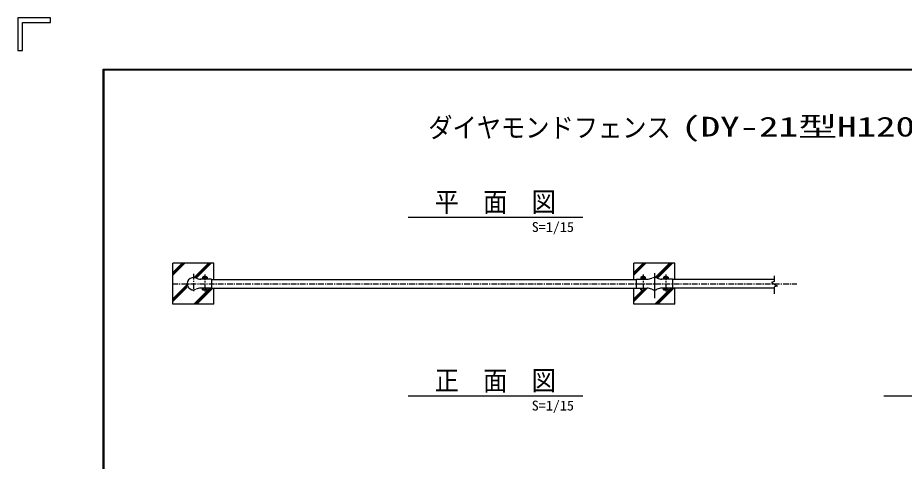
# Model space of a CAD drawing. Units: millimetres, scale not verified. Extents: x -4425 to 4425, y -3150 to 3150.
# Drawn here: x -4425 to -535, y 1205 to 3150 of the extents above; entities that cross this region are included whole.
import ezdxf
from ezdxf.enums import TextEntityAlignment as Align

# ---------------------------------------------------------------- set-up
doc = ezdxf.new("R2010")
doc.units = ezdxf.units.MM
doc.header["$LTSCALE"] = 20
doc.linetypes.add('USER1', pattern=[2, 1.25, -0.25, 0.25, -0.25])
doc.linetypes.add('USER2', pattern=[4, 2.5, -0.5, 0.5, -0.5])
for name, color, linetype, lineweight in [('0-1_SUNPOU', 1, 'Continuous', 25), ('0-3_HATCH', 4, 'Continuous', 25), ('0-4_KISO', 7, 'Continuous', 25), ('0-5_KOUZOU', 7, 'Continuous', 25), ('0-7_BUHIN', 7, 'Continuous', 25), ('0-8_BOLT', 3, 'Continuous', 25), ('0-A_WAKU', 7, 'Continuous', 25)]:
    doc.layers.add(name, color=color, linetype=linetype, lineweight=lineweight)
doc.styles.add('ＭＳ ゴシック', font='')
doc.styles.get('ＭＳ ゴシック').set_extended_font_data('MS Gothic')

msp = doc.modelspace()

# ---------------------------------------------------------------- linework, layer by layer
at = {"layer": '0-1_SUNPOU'}
for p, q in [((-2711.99, 2275.85), (-1944.54, 2275.85)), ((-2711.99, 1492.72), (-1944.54, 1492.72)), ((-623.96, 1492.72), (143.49, 1492.72))]:
    msp.add_line(p, q, dxfattribs=at)
at = {"layer": '0-3_HATCH'}
for p, q in [((-3744.06, 2033.62), (-3703.82, 2073.86)), ((-3744.06, 2027.37), (-3697.57, 2073.86)), ((-3744.06, 2021.12), (-3691.32, 2073.86)), ((-3650.57, 2011.17), (-3587.88, 2073.86)), ((-3644.91, 2010.58), (-3581.63, 2073.86)), ((-3639.71, 2009.53), (-3575.38, 2073.86)), ((-1721.06, 2021.12), (-1668.32, 2073.86)), ((-1721.06, 2027.37), (-1674.57, 2073.86)), ((-1721.06, 2033.62), (-1680.82, 2073.86)), ((-1627.57, 2011.17), (-1564.88, 2073.86)), ((-1621.91, 2010.58), (-1558.63, 2073.86)), ((-1616.71, 2009.53), (-1552.38, 2073.86)), ((-3744.06, 1917.68), (-3681.06, 1980.68)), ((-3744.06, 1911.43), (-3681.06, 1974.43)), ((-3744.06, 1905.18), (-3681.06, 1968.18)), ((-3651.94, 1893.86), (-3583.19, 1962.61)), ((-3645.69, 1893.86), (-3576.94, 1962.61)), ((-3639.44, 1893.86), (-3568.44, 1964.86)), ((-1721.06, 1905.18), (-1663.63, 1962.61)), ((-1721.06, 1911.43), (-1676.96, 1955.53)), ((-1721.06, 1917.68), (-1683.75, 1954.99)), ((-1628.94, 1893.86), (-1560.19, 1962.61)), ((-1622.69, 1893.86), (-1553.94, 1962.61)), ((-1616.44, 1893.86), (-1545.44, 1964.86))]:
    msp.add_line(p, q, dxfattribs=at)
at = {"layer": '0-4_KISO'}
for p, q in [((-3744.06, 1893.86), (-3744.06, 2073.86)), ((-1541.06, 2073.86), (-1721.06, 2073.86)), ((-1721.06, 2002.86), (-1721.06, 2073.86)), ((-1541.06, 2002.86), (-1541.06, 2073.86)), ((-3564.06, 1893.86), (-3564.06, 1964.86)), ((-1721.06, 1893.86), (-1721.06, 1964.86)), ((-1541.06, 1893.86), (-1541.06, 1964.86)), ((-3564.06, 1893.86), (-3744.06, 1893.86)), ((-1541.06, 1893.86), (-1721.06, 1893.86))]:
    msp.add_line(p, q, dxfattribs=at)
msp.add_lwpolyline([(-3564.06, 2002.86), (-3564.06, 2073.86), (-3744.06, 2073.86)], dxfattribs=at)
at = {"layer": '0-5_KOUZOU', "color": 1, "linetype": 'USER1'}
for p, q in [((-3654.06, 2026.61), (-3654.06, 1947.32)), ((-1631.06, 2026.61), (-1631.06, 1947.32))]:
    msp.add_line(p, q, dxfattribs=at)
at = {"layer": '0-5_KOUZOU', "color": 1, "linetype": 'USER2'}
msp.add_line((-1631.06, 2029.62), (-1631.06, 1920.42), dxfattribs=at)
msp.add_line((-1631.06, 2029.62), (-1631.06, 1920.42), dxfattribs=at)
at = {"layer": '0-5_KOUZOU'}
for p, q in [((-3574.06, 2002.86), (-1711.06, 2002.86)), ((-1103.56, 2002.86), (-1551.06, 2002.86)), ((-3574.06, 1964.86), (-1711.06, 1964.86)), ((-1103.56, 1964.86), (-1551.06, 1964.86))]:
    msp.add_line(p, q, dxfattribs=at)
at = {"layer": '0-5_KOUZOU', "color": 3}
for p, q in [((-1103.56, 1993.77), (-1103.56, 2018.21)), ((-1103.56, 1939.86), (-1103.56, 1970.52))]:
    msp.add_line(p, q, dxfattribs=at)
msp.add_lwpolyline([(-1103.56, 1993.77), (-1116.58, 1989.36), (-1091.22, 1973.66), (-1103.56, 1970.52)], dxfattribs=at)
at = {"layer": '0-7_BUHIN', "color": 1, "linetype": 'USER1'}
for p, q in [((-3604.06, 2024.77), (-3604.06, 1946.63)), ((-1681.06, 2024.77), (-1681.06, 1946.63)), ((-1581.06, 2024.77), (-1581.06, 1946.63)), ((-3746.56, 1983.86), (-1006.14, 1983.86))]:
    msp.add_line(p, q, dxfattribs=at)
at = {"layer": '0-7_BUHIN'}
for p, q in [((-3574.06, 2003.61), (-3622.64, 2003.61)), ((-3574.06, 2003.61), (-3574.06, 1964.11)), ((-1711.06, 2003.61), (-1711.06, 1964.11)), ((-1711.06, 2003.61), (-1662.48, 2003.61)), ((-1551.06, 2003.61), (-1599.64, 2003.61)), ((-3574.06, 1964.11), (-3622.64, 1964.11)), ((-1711.06, 1964.11), (-1662.48, 1964.11))]:
    msp.add_line(p, q, dxfattribs=at)
msp.add_lwpolyline([(-1551.06, 2003.61), (-1551.06, 1964.11), (-1599.64, 1964.11)], dxfattribs=at)
for centre, radius, start, end in [((-3654.06, 1983.86), 27, 64.66832, 294.24963), ((-3621.8, 2052.01), 48.4, 244.66832, 270), ((-1663.32, 2052.01), 48.4, 270, 295.33168), ((-1631.06, 1983.86), 27, 64.66832, 115.33168), ((-1631.06, 1983.86), 27, 64.66832, 115.33168), ((-1598.8, 2052.01), 48.4, 244.66832, 270), ((-3621.8, 1915.71), 48.4, 90, 115.33168), ((-1663.32, 1915.71), 48.4, 64.66832, 90), ((-1631.06, 1983.86), 27, 244.66832, 294.24963), ((-1631.06, 1983.86), 27, 245.75037, 295.33168), ((-1598.8, 1915.71), 48.4, 90, 115.33168)]:
    msp.add_arc(centre, radius, start, end, dxfattribs=at)
at = {"layer": '0-8_BOLT'}
for p, q in [((-3614.56, 2005.61), (-3614.56, 2003.61)), ((-3593.56, 2005.61), (-3614.56, 2005.61)), ((-3593.56, 2003.61), (-3614.56, 2003.61)), ((-3611.41, 2013.61), (-3613.86, 2012.19)), ((-3613.86, 2012.19), (-3613.86, 2005.61)), ((-3596.71, 2013.61), (-3611.41, 2013.61)), ((-3609.06, 2012.19), (-3609.06, 2005.61)), ((-3599.06, 2012.19), (-3599.06, 2005.61)), ((-3596.71, 2013.61), (-3594.26, 2012.19)), ((-3596.71, 2013.61), (-3594.26, 2012.19)), ((-3594.26, 2012.19), (-3594.26, 2005.61)), ((-3593.56, 2005.61), (-3593.56, 2003.61)), ((-1691.56, 2005.61), (-1670.56, 2005.61)), ((-1691.56, 2005.61), (-1691.56, 2003.61)), ((-1691.56, 2003.61), (-1670.56, 2003.61)), ((-1688.41, 2013.61), (-1690.86, 2012.19)), ((-1688.41, 2013.61), (-1690.86, 2012.19)), ((-1690.86, 2012.19), (-1690.86, 2005.61)), ((-1688.41, 2013.61), (-1673.71, 2013.61)), ((-1686.06, 2012.19), (-1686.06, 2005.61)), ((-1676.06, 2012.19), (-1676.06, 2005.61)), ((-1673.71, 2013.61), (-1671.26, 2012.19)), ((-1671.26, 2012.19), (-1671.26, 2005.61)), ((-1670.56, 2005.61), (-1670.56, 2003.61)), ((-1570.56, 2005.61), (-1591.56, 2005.61)), ((-1591.56, 2005.61), (-1591.56, 2003.61)), ((-1588.41, 2013.61), (-1590.86, 2012.19)), ((-1573.71, 2013.61), (-1588.41, 2013.61)), ((-1586.06, 2012.19), (-1586.06, 2005.61)), ((-1576.06, 2012.19), (-1576.06, 2005.61)), ((-1573.71, 2013.61), (-1571.26, 2012.19)), ((-3609.06, 1964.11), (-3609.06, 1963.61)), ((-3609.06, 1964.11), (-3609.06, 1963.61)), ((-3609.06, 1957.52), (-3609.06, 1964.11)), ((-3599.06, 1964.11), (-3599.06, 1963.61)), ((-3599.06, 1964.11), (-3599.06, 1963.61)), ((-3599.06, 1957.52), (-3599.06, 1964.11)), ((-1686.06, 1964.11), (-1686.06, 1963.61)), ((-1686.06, 1964.11), (-1686.06, 1963.61)), ((-1686.06, 1957.52), (-1686.06, 1964.11)), ((-1676.06, 1964.11), (-1676.06, 1963.61)), ((-1676.06, 1964.11), (-1676.06, 1963.61)), ((-1676.06, 1957.52), (-1676.06, 1964.11)), ((-1590.86, 1957.52), (-1590.86, 1964.11)), ((-1588.41, 1956.11), (-1590.86, 1957.52)), ((-1573.71, 1956.11), (-1588.41, 1956.11)), ((-1586.06, 1957.52), (-1586.06, 1964.11)), ((-1586.06, 1964.11), (-1586.06, 1963.61)), ((-1586.06, 1964.11), (-1586.06, 1963.61)), ((-1576.06, 1957.52), (-1576.06, 1964.11)), ((-1576.06, 1964.11), (-1576.06, 1963.61)), ((-1576.06, 1964.11), (-1576.06, 1963.61)), ((-1573.71, 1956.11), (-1571.26, 1957.52)), ((-1571.26, 1957.52), (-1571.26, 1964.11))]:
    msp.add_line(p, q, dxfattribs=at)
for points in [[(-3596.71, 2013.61), (-3611.41, 2013.61), (-3613.86, 2012.19)], [(-1688.41, 2013.61), (-1673.71, 2013.61), (-1671.26, 2012.19)], [(-1570.56, 2005.61), (-1570.56, 2003.61), (-1591.56, 2003.61)], [(-1573.71, 2013.61), (-1588.41, 2013.61), (-1590.86, 2012.19), (-1590.86, 2005.61)], [(-1573.71, 2013.61), (-1571.26, 2012.19), (-1571.26, 2005.61)], [(-3596.71, 1956.11), (-3611.41, 1956.11), (-3613.86, 1957.52), (-3613.86, 1964.11)], [(-3596.71, 1956.11), (-3594.26, 1957.52), (-3594.26, 1964.11)], [(-1688.41, 1956.11), (-1690.86, 1957.52), (-1690.86, 1964.11)], [(-1688.41, 1956.11), (-1673.71, 1956.11), (-1671.26, 1957.52), (-1671.26, 1964.11)]]:
    msp.add_lwpolyline(points, dxfattribs=at)
for centre, radius, start, end in [((-3611.28, 2011.16), 2.45, 24.94299, 92.968), ((-3611.28, 2011.16), 2.45, 24.94299, 92.968), ((-3604.06, 2006.33), 10, 46.67952, 133.32048), ((-3604.06, 2004.06), 9.54, 58.40741, 121.59259), ((-3604.06, 2004.06), 9.54, 58.40741, 121.59259), ((-3596.84, 2011.16), 2.45, 87.032, 155.05701), ((-3596.84, 2011.16), 2.45, 87.032, 155.05701), ((-1688.28, 2011.16), 2.45, 24.94299, 92.968), ((-1688.28, 2011.16), 2.45, 24.94299, 92.968), ((-1681.06, 2006.33), 10, 46.67952, 133.32048), ((-1681.06, 2004.06), 9.54, 58.40741, 121.59259), ((-1681.06, 2004.06), 9.54, 58.40741, 121.59259), ((-1673.84, 2011.16), 2.45, 87.032, 155.05701), ((-1673.84, 2011.16), 2.45, 87.032, 155.05701), ((-1588.28, 2011.16), 2.45, 24.94299, 92.968), ((-1588.28, 2011.16), 2.45, 24.94299, 92.968), ((-1581.06, 2006.33), 10, 46.67952, 133.32048), ((-1581.06, 2004.06), 9.54, 58.40741, 121.59259), ((-1581.06, 2004.06), 9.54, 58.40741, 121.59259), ((-1573.84, 2011.16), 2.45, 87.032, 155.05701), ((-1573.84, 2011.16), 2.45, 87.032, 155.05701), ((-3611.28, 1958.56), 2.45, 267.032, 335.05701), ((-3604.06, 1965.65), 9.54, 238.40741, 301.59259), ((-3596.84, 1958.56), 2.45, 204.94299, 272.968), ((-1688.28, 1958.56), 2.45, 267.032, 335.05701), ((-1681.06, 1965.65), 9.54, 238.40741, 301.59259), ((-1673.84, 1958.56), 2.45, 204.94299, 272.968), ((-1588.28, 1958.56), 2.45, 267.032, 335.05701), ((-1581.06, 1965.65), 9.54, 238.40741, 301.59259), ((-1573.84, 1958.56), 2.45, 204.94299, 272.968)]:
    msp.add_arc(centre, radius, start, end, dxfattribs=at)
at = {"layer": '0-A_WAKU'}
for p, q in [((-4281.63, 3150.24), (-4424.88, 3150.24)), ((-4403.4, 3006.99), (-4403.4, 3128.75)), ((-4047.88, 2923.24), (4198.12, 2923.24)), ((-4047.88, -2922.76), (-4047.88, 2923.24))]:
    msp.add_line(p, q, dxfattribs=at)
for points in [[(-4424.88, 3150.24), (-4424.88, 3006.99), (-4403.4, 3006.99)], [(-4403.4, 3128.75), (-4281.63, 3128.75), (-4281.63, 3150.24)], [(-4045.88, -2920.76), (-4045.88, 2921.24), (4196.12, 2921.24)]]:
    msp.add_lwpolyline(points, dxfattribs=at)
msp.add_lwpolyline([(-4049.88, 2925.24), (4200.12, 2925.24), (4200.12, -2924.76), (-4049.88, -2924.76)], close=True, dxfattribs=at)

# ---------------------------------------------------------------- texts
at = {"layer": '0-1_SUNPOU', "color": 7, "style": 'ＭＳ ゴシック'}
for s, width, p in [('ダイヤモンドフェンス', 0.9, (-2623.46, 2599.25)), ('(DY-21型H1200)', 1.45, (-1513.71, 2603.25)), ('平\u3000面\u3000図', 0.9, (-2595.28, 2272.95)), ('正\u3000面\u3000図', 0.9, (-2595.28, 1489.82))]:
    msp.add_text(s, height=86.66, dxfattribs=dict(at, width=width)).set_placement(p, align=Align.BOTTOM_LEFT)
at = {"layer": '0-1_SUNPOU', "color": 3, "style": 'ＭＳ ゴシック', "width": 1.05}
for p in [(-2169.45, 2197.89), (-2169.45, 1414.75)]:
    msp.add_text('S=1/15', height=43.26, dxfattribs=at).set_placement(p, align=Align.BOTTOM_LEFT)

doc.saveas('drawing.dxf')
